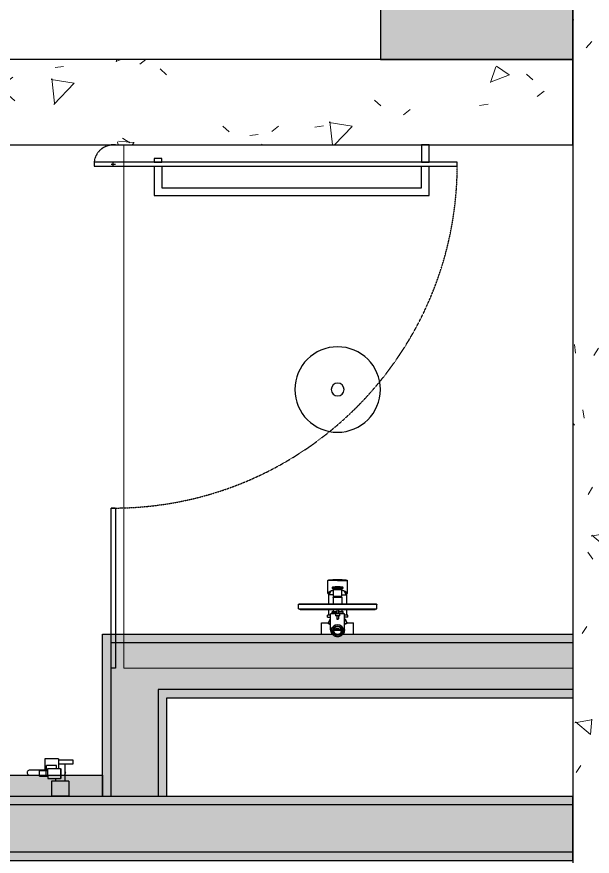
# Model space of a CAD drawing. Header units: millimetres. Extents: x 138979 to 257434, y 2210 to 57479.
# Drawn here: x 254428 to 255775, y 23177 to 25142 of the extents above; entities that cross this region are included whole.
import ezdxf

# ---------------------------------------------------------------- set-up
doc = ezdxf.new("R2010")
doc.units = ezdxf.units.MM
doc.linetypes.add('TYPE E1$0$TYPE D_662SQFT$0$DASHED2', pattern=[9.524999999999999, 6.35, -3.175])
for name, color, linetype, lineweight in [('FLOOR', 6, 'Continuous', 9), ('WALL-FILL-4', 254, 'Continuous', 9), ('WALL-RETCUT-1', 1, 'Continuous', 25)]:
    doc.layers.add(name, color=color, linetype=linetype, lineweight=lineweight)
for name, color, linetype in [('GAR-FFE', 1, 'Continuous'), ('GAR-Sanitary Ware', 8, 'Continuous'), ('TYPE E1$0$TYPE D_662SQFT$0$A-_DOOR----_E-', 32, 'Continuous')]:
    doc.layers.add(name, color=color, linetype=linetype)

# ---------------------------------------------------------------- blocks, each defined once
blk = doc.blocks.new('*U184')
at = {"layer": 'TYPE E1$0$TYPE D_662SQFT$0$A-_DOOR----_E-', "color": 9}
for p, q in [((0, 0), (0, -9.99999999872216)), ((850, 1.754384160603233e-09), (850, -9.999999998245613))]:
    blk.add_line(p, q, dxfattribs=at)
at = {"layer": 'TYPE E1$0$TYPE D_662SQFT$0$A-_DOOR----_E-', "color": 8}
for p, q in [((50, -5.000000000001818), (40, -5.000000000001818)), ((45, -10.00000000000182), (45, -1.819e-12))]:
    blk.add_line(p, q, dxfattribs=at)
at = {"layer": 'TYPE E1$0$TYPE D_662SQFT$0$A-_DOOR----_E-', "color": 4}
blk.add_lwpolyline([(50, -50.00000000000182), (50.00000000046621, 799.9999999999982), (40.00000000046621, 799.9999999999982), (40, -50.00000000000182), (50, -50.00000000000182)], dxfattribs=at)
at = {"layer": 'TYPE E1$0$TYPE D_662SQFT$0$A-_DOOR----_E-', "color": 8}
for points in [[(40.00000000034979, 734.0000000015202), (3.497926863056009e-10, 734.0000000015202), (3.497926863056009e-10, 716.0000000015202), (40.00000000034979, 716.0000000015202), (40.00000000034979, 734.0000000015202)], [(50.00000000023283, 91.00000000153533), (118.0000000002328, 91.00000000153533), (118.000000000466, 734.0000000015202), (50.00000000046621, 734.0000000015202)], [(50.00000000023283, 109.0000000015353), (100.0000000002328, 109.0000000015353), (100.000000000466, 716.0000000015202), (50.00000000046621, 716.0000000015202)], [(40.00000000023283, 109.0000000015353), (32.00000000023283, 109.0000000015353), (32.00000000023283, 91.00000000153533), (40.00000000023283, 91.00000000153533), (40.00000000023283, 109.0000000015353)]]:
    blk.add_lwpolyline(points, dxfattribs=at)
at = {"layer": 'TYPE E1$0$TYPE D_662SQFT$0$A-_DOOR----_E-', "color": 8, "linetype": 'TYPE E1$0$TYPE D_662SQFT$0$DASHED2', "ltscale": 0.1}
blk.add_arc((45, -4.999999998131218), 805.0000000000001, 2.033619006330542e-11, 90, dxfattribs=at)
at = {"layer": 'TYPE E1$0$TYPE D_662SQFT$0$A-_DOOR----_E-', "color": 8, "linetype": 'TYPE E1$0$TYPE D_662SQFT$0$DASHED2', "ltscale": 0.05}
blk.add_arc((45, -5.000000000001818), 45, 180, 270, dxfattribs=at)
blk = doc.blocks.new('Rain Shower')
at = {"layer": 'GAR-Sanitary Ware'}
for radius in [100, 15]:
    blk.add_circle((224140.0893743928, 22015.82533242495), radius, dxfattribs=at)
blk = doc.blocks.new('Hand Spray Bidet')
at = {"layer": 'GAR-Sanitary Ware'}
for p, q in [((223938.9818877899, 21045.18091597411), (223939.1863328321, 21046.71992375818)), ((223938.9818877899, 21045.099799975), (223938.9818877899, 21045.18091597411)), ((223939.1863328321, 21046.71992375818), (223939.7857353671, 21048.1540507051)), ((223939.7857353671, 21048.1540507051), (223940.7392471027, 21049.38556343343)), ((223940.7392471027, 21049.38556343343), (223941.9818877899, 21050.33053638593)), ((223941.9818877899, 21050.33053638593), (223943.4289735192, 21050.9245712175)), ((223943.4289735192, 21050.9245712175), (223944.9818877899, 21051.12718543609)), ((223944.9818877899, 21051.12718543609), (223946.5348020605, 21050.92457121751)), ((223946.5348020605, 21050.92457121751), (223947.9818877898, 21050.33053638593)), ((223947.9818877898, 21050.33053638593), (223949.2245284769, 21049.38556343343)), ((223949.2245284769, 21049.38556343343), (223950.1780402125, 21048.1540507051)), ((223950.1780402125, 21048.1540507051), (223950.7774427476, 21046.71992375818)), ((223950.7774427476, 21046.71992375818), (223950.9818877899, 21045.18091597411)), ((223950.9818877899, 21045.099799975), (223950.9818877899, 21045.18091597411)), ((223938.9926677886, 21044.9375350183), (223938.9818877899, 21045.099799975)), ((223938.9926677886, 21044.9375350183), (223938.9818877899, 21044.85651786783)), ((223938.9818877899, 21009.94603285677), (223938.9818877899, 21044.85651786783)), ((223950.971107791, 21044.9375350183), (223950.9818877899, 21045.099799975)), ((223950.971107791, 21044.9375350183), (223950.9818877899, 21044.85651786783)), ((223950.9818877899, 21044.85651786783), (223950.9818877899, 21022.00508689412)), ((223912.9818877899, 21009.94603285677), (223938.9818877899, 21009.94603285677)), ((223912.9818877899, 20977.94603285677), (223912.9818877899, 21009.94603285677)), ((223938.9818877899, 21009.94603285677), (223940.9818877898, 21009.94603285677)), ((223950.9818877899, 21022.00508689412), (223940.9818877898, 21022.00508689413)), ((223940.9818877898, 21009.94603285677), (223940.9818877898, 21022.00508689413)), ((223940.9818877898, 21006.94603285676), (223940.9818877898, 21009.94603285677)), ((223952.9818877898, 21006.94603285676), (223940.9818877898, 21006.94603285676)), ((223940.9818877898, 21005.6416270476), (223940.9818877898, 21006.94603285676)), ((223952.9818877898, 21022.00508689412), (223950.9818877899, 21022.00508689412)), ((223952.9818877898, 21022.00508689412), (223952.9818877898, 21006.94603285676)), ((223952.9818877898, 21006.94603285676), (223952.9818877898, 21002.94603285676)), ((223940.9818877898, 21005.6416270476), (223927.9818877899, 21005.6416270476)), ((223927.9818877899, 20982.25043866594), (223927.9818877899, 21005.6416270476)), ((223934.9818877898, 21002.94603285676), (223934.9818877898, 20982.25043866594)), ((223940.9818877898, 21002.94603285676), (223934.9818877898, 21002.94603285676)), ((223940.9818877898, 21002.94603285676), (223940.9818877898, 21005.6416270476)), ((223952.9818877898, 21002.94603285676), (223940.9818877898, 21002.94603285676)), ((223952.9818877898, 21002.94603285676), (223958.9818877898, 21002.94603285676)), ((223958.9818877898, 21002.94603285676), (223958.9818877898, 20984.93952300746)), ((223964.9885878079, 20994.01718365268), (223999.9885878079, 20994.01718365268)), ((223964.9885878079, 20984.93952300746), (223964.9885878079, 20994.01718365268)), ((223999.9885878079, 20953.86186236224), (223999.9885878079, 20994.01718365268)), ((223912.9818877899, 20977.94603285677), (223914.9885878079, 20977.94603285677)), ((223914.9885878079, 20977.94603285677), (223924.9885878079, 20977.94603285677)), ((223914.9885878079, 20977.94603285677), (223914.9885878079, 20944.12237393678)), ((223924.9885878079, 20977.94603285677), (223934.9818877898, 20977.94603285677)), ((223924.9885878079, 20962.93952300746), (223924.9885878079, 20977.94603285677)), ((223934.9818877898, 20982.25043866594), (223927.9818877899, 20982.25043866594)), ((223934.9818877898, 20982.25043866594), (223934.9818877898, 20977.94603285677)), ((223934.9818877898, 20977.94603285677), (223934.9818877898, 20972.94603285676)), ((223934.9818877898, 20972.94603285676), (223936.3924550966, 20972.94603285676)), ((223936.3924550966, 20972.94603285676), (223936.3924550966, 20971.94603285676)), ((223936.3924550966, 20972.94603285676), (223957.571320483, 20972.94603285676)), ((223957.571320483, 20971.94603285676), (223936.3924550966, 20971.94603285676)), ((223957.571320483, 20972.94603285676), (223957.571320483, 20971.94603285676)), ((223958.9818877898, 20972.94603285676), (223957.571320483, 20972.94603285676)), ((223958.9818877898, 20984.93952300746), (223964.9885878079, 20984.93952300746)), ((223958.9818877898, 20984.93952300746), (223958.9818877898, 20972.94603285676)), ((223964.9885878079, 20962.93952300746), (223964.9885878079, 20984.93952300746)), ((223924.9885878079, 20962.93952300746), (223940.3886267281, 20962.93952300746)), ((223924.9885878079, 20944.12237393678), (223924.9885878079, 20962.93952300746)), ((223941.8760592486, 20962.32340828436), (223940.3886267281, 20962.93952300746)), ((223940.3886267281, 20962.93952300746), (223949.5885488876, 20962.93952300746)), ((223943.0231856192, 20962.17238623262), (223941.8760592486, 20962.32340828436)), ((223943.0231856192, 20962.17238623262), (223943.4289735192, 20962.00579141326)), ((223944.9885878079, 20961.91363612572), (223943.0231856192, 20962.17238623262)), ((223943.4289735192, 20962.00579141326), (223944.9818877898, 20961.80315631662)), ((223944.9818877898, 20961.80315631662), (223946.5348020605, 20962.00579141326)), ((223946.9342644464, 20962.16978931468), (223944.9885878079, 20961.91363612572)), ((223946.5348020605, 20962.00579141326), (223946.9342644464, 20962.16978931468)), ((223948.1011163671, 20962.32340828436), (223946.9342644464, 20962.16978931468)), ((223949.5885488876, 20962.93952300746), (223948.1011163671, 20962.32340828436)), ((223949.5885488876, 20962.93952300746), (223964.9885878079, 20962.93952300746)), ((223964.9885878079, 20953.86186236224), (223964.9885878079, 20962.93952300746)), ((223964.9885878079, 20953.86186236224), (223999.9885878079, 20953.86186236224)), ((223914.9885878079, 20944.12237393678), (223924.9885878079, 20944.12237393678))]:
    blk.add_line(p, q, dxfattribs=at)
blk = doc.blocks.new('Shower Mixer')
at = {"layer": 'GAR-Sanitary Ware', "linetype": 'Continuous'}
for p, q in [((224511.2412669577, 21347.3627885183), (224511.2412669577, 21321.3627885183)), ((224511.2412669577, 21347.3627885183), (224536.0273147562, 21347.3627885183)), ((224534.1364492323, 21341.7584719716), (224534.9477648356, 21341.7584719716)), ((224534.285326426, 21342.5354503888), (224535.1054972084, 21342.5354503888)), ((224534.5522780422, 21343.5714217354), (224535.388836226, 21343.5714217354)), ((224534.6316844009, 21343.8304142941), (224535.4732482689, 21343.8304142941)), ((224534.673343678, 21343.959910944), (224535.5175584989, 21343.959910944)), ((224534.7163221943, 21344.0894072234), (224535.563290041, 21344.0894072234)), ((224534.8532983866, 21344.477896432), (224535.7091653992, 21344.477896432)), ((224535.0552062123, 21344.99588192), (224535.9245490187, 21344.99588192)), ((224535.3399845231, 21345.6433640579), (224536.2290980453, 21345.6433640579)), ((224535.6629635745, 21346.2908460105), (224536.5756589012, 21346.2908460105)), ((224535.9507845126, 21346.8088316838), (224536.8856167782, 21346.8088316838)), ((224536.2667230329, 21347.3268172644), (224537.2271779303, 21347.3268172644)), ((224536.6129763867, 21347.8448028914), (224537.603249532, 21347.8448028914)), ((224536.7045779657, 21347.9742993097), (224537.7030659317, 21347.9742993097)), ((224536.9922244435, 21348.3627885183), (224538.017461663, 21348.3627885183)), ((224546.2412669577, 21353.9501117821), (224546.2412669577, 21353.1377658323)), ((224548.7412669577, 21354.1627885183), (224548.7412669577, 21353.3627885183)), ((224551.2412669577, 21353.9501117821), (224551.2412669577, 21353.1377658323)), ((224561.4552191592, 21347.3627885183), (224586.2412669577, 21347.3627885183)), ((224586.2412669577, 21347.3627885183), (224586.2412669577, 21321.3627885183)), ((224511.2412669577, 21321.3627885183), (224525.9132037783, 21321.3627885183)), ((224527.2029707585, 21320.6129424455), (224532.2412669577, 21311.8876533259)), ((224532.2412669577, 21336.8627885183), (224532.2412669577, 21299.8627885183)), ((224532.2412669577, 21336.8627885183), (224534.9662896438, 21336.8627885183)), ((224533.992485028, 21338.132572444), (224534.7954228309, 21338.132572444)), ((224534.0780077609, 21337.3555940267), (224534.8859008394, 21337.3555940267)), ((224534.2575124743, 21336.3196230507), (224535.0760137974, 21336.3196230507)), ((224535.2800550712, 21333.2117093816), (224536.1649310265, 21333.2117093816)), ((224535.5951816256, 21332.5642268733), (224536.502820996, 21332.5642268733)), ((224535.8762701264, 21332.0462417558), (224536.8052649692, 21332.0462417558)), ((224536.105111661, 21331.6577525471), (224537.0522798039, 21331.6577525471)), ((224536.1849892362, 21331.5282566382), (224537.1386762893, 21331.5282566382)), ((224536.266723368, 21331.3987592474), (224537.2271782933, 21331.3987592474)), ((224540.0423599686, 21338.1742821064), (224545.5095959336, 21338.0311174942)), ((224548.7412669577, 21336.8627885183), (224541.0033166537, 21337.0654138781)), ((224544.4535449109, 21336.9750664716), (224545.7412669577, 21338.2627885183)), ((224548.7412669577, 21335.3633025309), (224545.0521234953, 21335.4599061522)), ((224545.7412669577, 21338.2627885183), (224551.7412669577, 21338.2627885183)), ((224556.4791970074, 21337.0654133477), (224548.7412669577, 21336.8627885183)), ((224548.7412669577, 21335.3633025309), (224548.7412669577, 21336.8627885183)), ((224552.4304104202, 21335.4599061522), (224548.7412669577, 21335.3633025309)), ((224548.7412669577, 21335.3633025309), (224548.7412669577, 21333.9922885183)), ((224553.0289890045, 21336.9750664716), (224551.7412669577, 21338.2627885183)), ((224551.9729379819, 21338.0311174942), (224557.4401646843, 21338.1742818638)), ((224565.2412669577, 21336.8627885183), (224562.5162442717, 21336.8627885183)), ((224565.2412669577, 21336.8627885183), (224565.2412669577, 21299.8627885183)), ((224568.3293522119, 21317.2377885183), (224570.2779104226, 21320.6127903408)), ((224571.5765220078, 21321.3627885183), (224586.2412669577, 21321.3627885183)), ((224524.7412669577, 21307.4535159601), (224524.7412669577, 21303.3627885183)), ((224532.2412669577, 21303.3627885183), (224524.741300792, 21303.3627885183)), ((224524.748242539, 21307.4526381148), (224532.2412669577, 21307.5807045528)), ((224525.2327327537, 21307.9524455274), (224532.2412669577, 21308.074779947)), ((224527.7412669577, 21290.3627885183), (224527.7412669577, 21302.8627885183)), ((224532.2412669577, 21302.8627885183), (224527.7412669577, 21302.8627885183)), ((224543.7412669577, 21299.8627885183), (224543.7412669577, 21304.8627885183)), ((224553.7412669577, 21304.8627885183), (224543.7412669577, 21304.8627885183)), ((224546.7412669577, 21311.8627885183), (224547.2412669577, 21312.3627885183)), ((224546.7412669577, 21304.8627885183), (224546.7412669577, 21311.8627885183)), ((224546.7412669577, 21311.8627885183), (224550.7412669577, 21311.8627885183)), ((224547.2413862782, 21312.3627885183), (224550.2411476373, 21312.3627885183)), ((224550.7412669577, 21311.8627885183), (224550.2412669577, 21312.3627885183)), ((224550.7412669577, 21304.8627885183), (224550.7412669577, 21311.8627885183)), ((224553.7412669577, 21304.8627885183), (224553.7412669577, 21299.8627885183)), ((224565.2412669577, 21311.88906796), (224565.5147696496, 21312.3627885183)), ((224572.2495333546, 21307.952450202), (224565.2412669577, 21308.074779947)), ((224572.6622276025, 21307.4538698746), (224565.2412669576, 21307.5807045915)), ((224572.7412331262, 21303.3627885183), (224565.2412669577, 21303.3627885183)), ((224569.7412669577, 21302.8627885183), (224565.2412669577, 21302.8627885183)), ((224566.3618127055, 21312.4877885221), (224565.4261729886, 21312.4877885221)), ((224566.3946335742, 21312.7377885183), (224565.4489926513, 21312.7377885183)), ((224566.4384850555, 21312.3627885183), (224565.4572689935, 21312.3627885183)), ((224566.5392672995, 21313.2377884885), (224565.5797923464, 21313.2377884885)), ((224566.7432145929, 21313.7377885481), (224565.7751958067, 21313.7377885481)), ((224566.7351876591, 21315.4877883991), (224566.0856687095, 21314.3627885779)), ((224567.0584045558, 21314.3627885779), (224566.0856687095, 21314.3627885779)), ((224566.4385300803, 21312.3627885183), (224566.8715427822, 21313.1127885183)), ((224567.7079235054, 21315.4877883991), (224566.7351876591, 21315.4877883991)), ((224566.8180285704, 21313.1127885183), (224566.8714976428, 21313.1127885183)), ((224567.0584045558, 21314.3627885779), (224567.7079235054, 21315.4877883991)), ((224568.114421465, 21316.1127885183), (224567.1464026788, 21316.1127885183)), ((224567.949442135, 21315.4877883991), (224567.2999231854, 21314.3627885779)), ((224568.4878244064, 21316.6127883991), (224567.5283494533, 21316.6127883991)), ((224568.9205410708, 21317.1127886375), (224567.9749001476, 21317.1127886375)), ((224569.1271699554, 21317.2377885183), (224568.1934940363, 21317.2377885183)), ((224569.1271699554, 21317.2377885183), (224568.6941572535, 21316.4877885183)), ((224569.7412669577, 21290.3627885183), (224569.7412669577, 21302.8627885183)), ((224572.7412669577, 21307.4538293974), (224572.7412669577, 21303.3627885183)), ((224456.9412669577, 21288.3627885183), (224456.9412669577, 21278.3627885183)), ((224456.9412669577, 21288.3627885183), (224640.5412669577, 21288.3627885183)), ((224461.2412669577, 21290.3627885183), (224461.2412669577, 21288.3627885183)), ((224636.2409833853, 21290.3627885183), (224461.2415484518, 21290.3627885183)), ((224565.2411875978, 21299.8627885183), (224532.2413463177, 21299.8627885183)), ((224534.4912669577, 21299.8627885183), (224534.4912669577, 21298.8627885183)), ((224546.7412669577, 21298.8627885183), (224534.4919072422, 21298.8627885183)), ((224535.7412669577, 21298.8627885183), (224535.7412669577, 21295.3627885385)), ((224535.7412669577, 21295.3627885385), (224546.7412669577, 21295.3628996127)), ((224536.7413591678, 21294.3628807086), (224535.741366832, 21295.3628884112)), ((224536.7412669762, 21294.3627885183), (224546.7412669577, 21294.3627885183)), ((224538.4912669577, 21290.3627885183), (224538.4912669577, 21294.3627885183)), ((224546.7412669577, 21290.3627885183), (224546.7412669577, 21299.8627885183)), ((224550.7412669577, 21290.3627885183), (224550.7412669577, 21299.8627885183)), ((224550.7412669577, 21298.8627885183), (224562.9906266732, 21298.8627885183)), ((224550.7412669577, 21295.3628903815), (224561.7412669577, 21295.3627885385)), ((224550.7412669577, 21294.3627885183), (224560.7412669392, 21294.3627885183)), ((224558.9912669577, 21290.3627885183), (224558.9912669577, 21294.3627885183)), ((224560.7411747476, 21294.3628807086), (224561.7411670835, 21295.3628884112)), ((224561.7412669577, 21298.8627885183), (224561.7412669577, 21295.3627885385)), ((224562.9912669577, 21299.8627885183), (224562.9912669577, 21298.8627885183)), ((224636.2412669577, 21290.3627885183), (224636.2412669577, 21288.3627885183)), ((224640.5412669577, 21288.3627885183), (224640.5412669577, 21278.3627885183)), ((224640.5412669577, 21278.3627885183), (224456.9412669577, 21278.3627885183)), ((224639.5412669577, 21277.3627885183), (224457.9412669577, 21277.3627885183)), ((224527.7412669577, 21255.1627885183), (224527.7412669577, 21277.3627885183)), ((224538.4912669577, 21261.5710011666), (224538.4912669577, 21277.3627885183)), ((224558.9912669577, 21261.5710011666), (224538.4912669577, 21261.5710011666)), ((224558.9912669577, 21261.5710011666), (224558.9912669577, 21277.3627885183)), ((224569.7412669577, 21255.1627885183), (224569.7412669577, 21277.3627885183)), ((224526.2412669577, 21252.5220809983), (224526.2412669577, 21222.258945221)), ((224526.9540235321, 21250.7779341238), (224527.9883400384, 21250.7779341238)), ((224527.0849411873, 21253.1627885203), (224529.6217017386, 21253.1627885214)), ((224538.7412669577, 21255.1627885183), (224527.7414380158, 21255.1627885183)), ((224528.4842869487, 21250.1388865475), (224528.1258250205, 21253.1627885203)), ((224533.1671084673, 21246.8901458476), (224528.4912669577, 21255.1627885183)), ((224528.9561530928, 21249.6175458862), (224528.5455393855, 21253.1627885207)), ((224532.4467124428, 21248.1646926601), (224530.7586139812, 21248.1662180576)), ((224558.7689126377, 21261.2812234102), (224538.7136212777, 21261.2812234102)), ((224538.7136212777, 21261.2812234102), (224542.1412669577, 21260.3627885183)), ((224538.7412669577, 21259.3627885183), (224558.7412669577, 21259.3627885183)), ((224538.7412669577, 21259.3627885183), (224538.7412669577, 21243.567526028)), ((224558.7412669577, 21243.567526028), (224538.7412669577, 21243.567526028)), ((224558.4412669577, 21259.6627885183), (224539.0412669577, 21259.6627885183)), ((224555.3412669577, 21260.3627885183), (224542.1412669577, 21260.3627885183)), ((224543.2412669577, 21259.6627885183), (224543.2412669577, 21260.3627885183)), ((224554.2412669577, 21259.6627885183), (224554.2412669577, 21260.3627885183)), ((224558.7689126377, 21261.2812234102), (224555.3412669577, 21260.3627885183)), ((224558.7412669577, 21259.3627885183), (224558.7412669577, 21243.567526028)), ((224558.7412669577, 21255.1627885183), (224569.7410958997, 21255.1627885183)), ((224564.3123799905, 21246.8847577301), (224568.9912669577, 21255.1627885183)), ((224567.8608321769, 21253.1627885214), (224570.3975927281, 21253.1627885203)), ((224568.526614542, 21249.6120416326), (224568.9400003122, 21253.1627885207)), ((224568.9989574168, 21250.1517789317), (224569.3567088949, 21253.1627885203)), ((224569.494193877, 21250.7779341238), (224570.5285103834, 21250.7779341238)), ((224571.2412669577, 21222.258945221), (224571.2412669577, 21252.5206714471)), ((224536.4912669578, 21239.9706523868), (224560.9912669576, 21239.9706524073)), ((224536.4912669577, 21239.9706523869), (224536.4912669577, 21237.9679197601)), ((224536.491266958, 21237.9679197601), (224560.9912669575, 21237.9679197601)), ((224537.0537669694, 21240.8698708018), (224560.428766946, 21240.8698708222)), ((224537.3488619231, 21236.9781112915), (224560.1336719923, 21236.9781112915)), ((224548.7412669577, 21219.6628171953), (224548.7412669577, 21222.2435455935)), ((224560.9912669577, 21239.9706524074), (224560.9912669577, 21237.9679197601))]:
    blk.add_line(p, q, dxfattribs=at)
for points in [[(224525.904006909, 21321.3628775691), (224526.0335964856, 21321.3572693), (224526.4497607778, 21321.2600729342), (224526.8216246035, 21321.0494623574), (224527.119002739, 21320.7425333713), (224527.2030013487, 21320.6129600305)], [(224570.2779096516, 21320.6127907608), (224570.3619033107, 21320.7423741827), (224570.6592757363, 21321.0493311415), (224571.0311438548, 21321.2599658169), (224571.4473197184, 21321.3571791542), (224571.5769478241, 21321.3627908035)], [(224526.241282991, 21222.2590103723), (224526.2432903843, 21222.1887136765), (224526.2597435729, 21222.0453764321), (224526.2915908975, 21221.9079277377), (224526.3377432344, 21221.7777053355), (224526.3968048247, 21221.6556785524), (224526.4670561345, 21221.5427278799), (224526.5471706697, 21221.43977227), (224526.6353335523, 21221.3482268915), (224526.7295017927, 21221.2682674123), (224526.8277641867, 21221.1998262725), (224526.9283928842, 21221.1429105417), (224527.0296858989, 21221.0973773481), (224527.1295057174, 21221.0625798501), (224527.2255534006, 21221.0376318376), (224527.3143734872, 21221.0215916294), (224527.3312925523, 21221.0192877254)], [(224570.1512413793, 21221.0192877274), (224570.161517056, 21221.0206583709), (224570.2339355349, 21221.0328306945), (224570.3094835773, 21221.0502693089), (224570.3873709466, 21221.0734943308), (224570.4663219465, 21221.1028125877), (224570.5449644377, 21221.1383243065), (224570.6221049987, 21221.1799805698), (224570.6975486077, 21221.2279402088), (224570.7708135781, 21221.2821889804), (224570.8412793984, 21221.342715052), (224570.9082555122, 21221.4095584693), (224570.9709764304, 21221.4827914192), (224571.0286918988, 21221.5620605459), (224571.080789047, 21221.6468089509), (224571.126781711, 21221.736805191), (224571.1659845813, 21221.8318093202), (224571.1975904346, 21221.9315452603), (224571.2210812407, 21222.0357309199), (224571.2358860933, 21222.1439230281), (224571.2412509245, 21222.2590103704)], [(224527.3305209539, 21221.0193831228), (224527.7442112441, 21220.9666637338), (224528.2695548117, 21220.9014613547), (224528.8109363725, 21220.83630855), (224529.3434375311, 21220.7741851253), (224529.8816635218, 21220.7132873307), (224530.4580171563, 21220.6501098467), (224531.0581471105, 21220.5864968201), (224531.6805610362, 21220.522808176), (224532.3310984185, 21220.4586924908), (224533.0126473729, 21220.394191732), (224533.7229875202, 21220.3298662153), (224534.4605121206, 21220.2662039342), (224535.2245187524, 21220.2036075466), (224536.015500353, 21220.1423908077), (224536.8344243901, 21220.0828581221), (224537.6824900092, 21220.0253335295), (224538.5608778864, 21219.9701840913), (224539.4696570167, 21219.9178818711), (224540.4084253813, 21219.8689425444), (224541.3768457267, 21219.8238881451), (224542.3746457642, 21219.7832480857), (224543.4013189176, 21219.747570223), (224544.4559536688, 21219.7174162734), (224545.5376043724, 21219.6933401231), (224546.6453103069, 21219.6758843082), (224547.7780813221, 21219.665577036), (224548.7412669587, 21219.6628171953)], [(224548.7412669577, 21219.6628171953), (224549.7044525934, 21219.665577036), (224550.8372236085, 21219.6758843082), (224551.944929543, 21219.6933401231), (224553.0265802466, 21219.7174162734), (224554.0812149979, 21219.747570223), (224555.1078881512, 21219.7832480857), (224556.1056881888, 21219.8238881451), (224557.0741085341, 21219.8689425444), (224558.0128768987, 21219.9178818711), (224558.9216560291, 21219.9701840913), (224559.8000439062, 21220.0253335295), (224560.6481095253, 21220.0828581221), (224561.4670335624, 21220.1423908077), (224562.258015163, 21220.2036075466), (224563.0220217948, 21220.2662039342), (224563.7595463953, 21220.3298662153), (224564.4698865425, 21220.394191732), (224565.1514354969, 21220.4586924908), (224565.8019728792, 21220.522808176), (224566.424386805, 21220.5864968201), (224567.0245167592, 21220.6501098467), (224567.6008703936, 21220.7132873307), (224568.1390963843, 21220.7741851253), (224568.6715975429, 21220.83630855), (224569.2129791038, 21220.9014613547), (224569.7383226713, 21220.9666637338), (224570.1520129615, 21221.0193831228)]]:
    blk.add_lwpolyline(points, dxfattribs=at)
for radius in [14, 10.2998958462, 9.3]:
    blk.add_circle((224548.7412669577, 21339.3627885183), radius, dxfattribs=at)
for centre, radius, start, end in [((224548.7412669577, 21336.8627885183), 16.5, 98.72731922583996, 180), ((224548.7412669577, 21339.3627885183), 14.8, 167.6214867775615, 187.7945452571472), ((224548.7412669577, 21339.3627885183), 14.8, 142.5471677797507, 163.4789786138272), ((224548.7412669577, 21339.3627885183), 10.5, 255.0000000005826, 195.0000000000754), ((224548.7412669577, 21339.3627885183), 14.8, 80.27503132575416, 99.72496867424586), ((224548.7412669577, 21336.8627885183), 16.5, 0, 81.27268077416005), ((224548.7412669577, 21339.3627885183), 14.8, 191.8657539948415, 212.5550766458941), ((224548.7412669577, 21339.3627885183), 5.3705, 218.2392697145094, 321.7607302854906), ((224525.2412680026, 21307.4525183467), 0.5, 90.99999999987288, 179.9999999109958), ((224528.2412669577, 21302.8627885183), 0.5, 89.99999923960785, 180), ((224563.6603203296, 21312.7750146445), 1.7890596577, 350.7614186659911, 358.8077234602906), ((224558.3732506913, 21314.8559069592), 7.385969808500001, 343.3349656082269, 347.3449956444685), ((224536.3727012395, 21324.9403029996), 31.4643133852, 338.1653201256256, 339.1428802935447), ((224373.5066697607, 21409.6380665972), 214.8582077505, 333.4907577555877, 333.6768565611586), ((224564.384426747, 21312.8745410429), 2.0148530321, 348.9333511901644, 356.1082170085797), ((224558.3259854925, 21315.342704818), 8.4787187001, 342.107626702209, 345.6255005671762), ((224533.0407531303, 21327.1932439792), 36.2891883279, 337.3834269834767, 338.2360147404512), ((224345.7910530035, 21461.3044136246), 264.7240050143, 326.5763636322966, 326.738289415765), ((224346.6026967896, 21425.1474896693), 246.7265066477, 333.156735766707, 333.3192874990357), ((224563.0473837727, 21314.4224174448), 3.9521069674, 342.5576414059495, 346.3206029115079), ((224566.31234675, 21313.1742381323), 0.5094017654, 353.0714826733556, 7.166600648706308), ((224546.4106112937, 21322.2682478168), 22.2799186258, 336.7903032778923, 337.835555342069), ((224412.648705599, 21393.1578170725), 173.5674382377, 332.8156939562633, 333.0010890537553), ((224527.0797980838, 21347.1152999091), 50.6605222664, 322.2682145421035, 322.9798200606686), ((224555.7330003704, 21327.5966335694), 16.1175405913, 317.040287028523, 319.4235691450511), ((224317.9851230077, 21478.3513441114), 298.137577081, 326.8885196467587, 327.0318014312523), ((224394.9728026703, 21427.0927639889), 205.8557465238, 327.1697874483318, 327.3352507085545), ((224523.4262784262, 21349.8755943152), 56.0085456296, 322.9282072617615, 323.5665958036528), ((224541.4160395351, 21336.0599379567), 33.5273211343, 323.2245549085147, 324.0205200743393), ((224555.2789802237, 21328.4874913562), 17.7618167697, 318.0445734346496, 318.1824830325195), ((224555.5753490074, 21328.2251317566), 17.3660105034, 318.1756282554993, 320.2163538489983), ((224566.4688503275, 21318.9557495026), 3.3231411458, 308.7143242079875, 310.7875295100295), ((224566.6396098673, 21318.7578927885), 3.061786792, 310.7868304267314, 312.1465246142272), ((224569.2412669577, 21302.8627885183), 0.5, 0, 90.00000076039215), ((224572.2412499342, 21307.4525186257), 0.5, 1.451790392124597e-06, 89.00000000012713), ((224457.9412669577, 21278.3627885183), 1, 180, 270), ((224538.7912669577, 21261.5710011671), 0.3, 180, 255.0000066315739), ((224558.6912669577, 21261.5710011671), 0.3, 284.999993368426, 0), ((224639.5412669577, 21278.3627885183), 1, 270, 0), ((224535.7412669577, 21243.567526028), 3, 295.9444800281807, 0), ((224539.0412669577, 21259.3627885183), 0.3, 90, 180), ((224558.4412669577, 21259.3627885183), 0.3, 0, 90), ((224561.7412669577, 21243.5675260485), 3, 180, 244.0555199718193), ((224537.4912669577, 21239.9706523855), 1, 115.944479004773, 180), ((224537.4912669577, 21237.9679197609), 1, 180, 261.8129609094597), ((224548.7412669577, 21316.1627885183), 80, 261.8129591337935, 278.1870408662066), ((224559.9912669577, 21237.9679197609), 1, 278.1870390905403, 0), ((224559.9912669577, 21239.970652406), 1, 0, 64.05552099522698)]:
    blk.add_arc(centre, radius, start, end, dxfattribs=at)
for start_param, end_param in [(-2.889216952, -2.0324823026), (-1.109110351, -0.2523757016)]:
    blk.add_ellipse((224548.7412669577, 21253.1627885232), major_axis=(22.5, 0), ratio=0.4244748162, start_param=start_param, end_param=end_param, dxfattribs=at)
for points, start_tangent, end_tangent in [([(224548.7406817372, 21348.5866099675), (224547.3234148552, 21348.3870665979), (224545.9583020271, 21347.9855747342), (224544.6735063142, 21347.3892126084), (224543.5009044388, 21346.6136203527), (224542.4601745676, 21345.6728872782), (224541.5775680551, 21344.5916161497), (224540.8682430123, 21343.3887574875), (224540.3517975537, 21342.0982637951), (224540.0371750855, 21340.7451293701), (224539.9317307444, 21339.3619968355), (224540.0372745188, 21337.9800766151)], (-0.9976729762563161, -0.06818088036879602), (0.1516819860611935, -0.9884293475532442)), ([(224557.4452509068, 21337.9800468644), (224557.550071049, 21339.2523982439), (224557.4757808082, 21340.5294377337), (224557.2235315522, 21341.7832653349), (224556.7989473576, 21342.988935282), (224556.2104673762, 21344.1237087431), (224555.4692462367, 21345.1671236802), (224554.5878858939, 21346.1007011676), (224553.5844953348, 21346.9050298752), (224552.4786890757, 21347.5652390142), (224551.289834324, 21348.0703629204), (224550.0370611374, 21348.412550559), (224548.7406817372, 21348.5866099675)], (0.1517396564121378, 0.9884204958781088), (-0.9976822425213404, 0.06804515381413657)), ([(224525.9042904158, 21321.3630420319), (224526.0701825532, 21321.5126563551), (224526.5274503598, 21321.9053656072), (224527.2655527934, 21322.4777271744), (224528.2417772592, 21323.1177912792), (224529.390838846, 21323.7045769859), (224530.6658894097, 21324.1587078505), (224532.0916138354, 21324.4482570004), (224532.240115024, 21324.4665820885)], (0.6650155391169492, -0.7468295205286098), (0.9933043454139691, 0.1155269552170685)), ([(224532.241229974, 21323.4333166972), (224531.1988724283, 21323.2685994931), (224530.2349075697, 21322.9426858188), (224529.3303268275, 21322.4632672731), (224528.5263986449, 21321.8844413795), (224527.8862703451, 21321.3182846589), (224527.4496597886, 21320.8793057125), (224527.2302123382, 21320.6429097487)], (-0.9971915986552059, -0.07489269371223613), (-0.7263635023936069, 0.687310746599013)), ([(224540.0372745188, 21337.9800766151), (224540.1383260668, 21337.7075666076), (224540.3208835405, 21337.4764449917), (224540.553403729, 21337.2904812451), (224540.8200340072, 21337.1541359995)], (0.1516819862969907, -0.9884293475170594), (0.931562423962653, -0.3635814217762324)), ([(224541.0033166537, 21337.0654138781), (224540.9080274163, 21337.0886944261), (224540.8200340072, 21337.1541359995)], (-0.9996573249737193, 0.02617694837806475), (-0.665035356734732, 0.7468118734277781)), ([(224540.8200340072, 21337.1541359995), (224540.9688196662, 21336.9023004021), (224541.1478674092, 21336.6900546184), (224541.3419690441, 21336.5192353929), (224541.5459021768, 21336.385887585), (224541.7496696329, 21336.2940521131), (224541.9545931445, 21336.2492007462)], (0.4282712875030844, -0.9036502112545819), (0.9971941923437269, -0.0748581508984985)), ([(224541.9545123125, 21336.2492069005), (224541.7890130868, 21336.5297488433), (224541.6826900316, 21336.7547903525), (224541.6203846962, 21336.9185418746), (224541.5903090136, 21337.0176252143), (224541.5849693507, 21337.0501827581)], (-0.5488112141142789, 0.8359463208020065), (0.9996579309406348, -0.0261537971906371)), ([(224544.5230997815, 21336.0387343786), (224544.1678941669, 21336.0703922428), (224543.7862259653, 21336.1033383957), (224543.3762239561, 21336.1376294192), (224542.9358350573, 21336.1733280753), (224542.4627888396, 21336.2105047457), (224541.9545931445, 21336.2492007462)], (-0.9959220951366266, 0.09021740640626079), (-0.9971939539518215, 0.07486132647724345)), ([(224552.9594341339, 21336.0387343786), (224553.314657821, 21336.0703938281), (224553.6963466464, 21336.103341684), (224554.1063725258, 21336.1376345714), (224554.5467885237, 21336.1733352328), (224555.0198654924, 21336.210514066), (224555.5281701302, 21336.2492528202)], (0.9959220951391384, 0.09021740637853036), (0.9971942324501785, 0.07485761663384355)), ([(224555.5281701302, 21336.2492528202), (224555.7238150994, 21336.2909702594), (224555.92692183, 21336.3805410864), (224556.1295659905, 21336.5109710166), (224556.324088891, 21336.6794112396), (224556.5066207606, 21336.8924223418), (224556.6624630657, 21337.1541360719)], (0.997194236420713, 0.07485756374149004), (0.4281469633281408, 0.9037091223357722)), ([(224555.897567196, 21337.050182835), (224555.8921502369, 21337.0173457516), (224555.8621061702, 21336.9184250208), (224555.7999346469, 21336.7550384796), (224555.6938214145, 21336.5302734773), (224555.5281715079, 21336.2492529252)], (0.9996574022775906, 0.0261739960957355), (-0.5483486759324888, -0.8362498009584736)), ([(224556.6624630657, 21337.1541360719), (224556.6126771921, 21337.1104215457), (224556.5499724671, 21337.078759236), (224556.4791970074, 21337.0654133477)], (-0.665022768060816, -0.7468230834412726), (-0.9996573249700992, -0.02617694851631183)), ([(224556.6624630657, 21337.1541360719), (224556.9175260949, 21337.2830946177), (224557.1434662125, 21337.4587949245), (224557.3376209093, 21337.696572832), (224557.4452509068, 21337.9800468644)], (0.9315639805897741, 0.3635774333862526), (0.1517396566775972, 0.9884204958373561)), ([(224570.2779100097, 21320.6127912069), (224570.1510689051, 21320.7514108352), (224569.7706063021, 21321.1462250884), (224569.1457494749, 21321.7246157732), (224568.3150676976, 21322.3560753785), (224567.3540012272, 21322.8938805322), (224566.3292231189, 21323.2558616478), (224565.2415313867, 21323.4320479326)], (0.3654800807553221, 0.9308191610463781), (-0.9971856993263651, 0.07497120153090961)), ([(224571.5769473809, 21321.3627890699), (224571.4245895733, 21321.5002979934), (224570.9663024023, 21321.8945884056), (224570.2100429074, 21322.4811915089), (224569.2008005507, 21323.1397155125), (224568.0331864481, 21323.7286734107), (224566.7939438367, 21324.1640287315), (224565.440282099, 21324.4406749911), (224565.2426461509, 21324.4655097488)], (0.811305754953135, 0.5846220761995939), (-0.9933153370987898, 0.115432409159289)), ([(224565.4261729886, 21312.4877885221), (224565.448244387, 21312.4256776996), (224565.4572689935, 21312.3627885183)], (0.419477714110733, -0.9077656346020343), (0.03818270029263227, -0.9992707748144959)), ([(224566.3850158685, 21312.3627885183), (224566.3793978522, 21312.4255340568), (224566.3618127055, 21312.4877885221)], (0.006580917832533354, 0.9999783455257827), (-0.3547758548835995, 0.9349513852557316)), ([(224568.1934940363, 21317.2377885183), (224568.0907961646, 21317.1751291228), (224567.9749001476, 21317.1127886375)], (-0.8371667615797228, -0.546947724472933), (-0.8917901969502217, -0.4524491624740674)), ([(224568.9205410708, 21317.1127886375), (224569.0299329765, 21317.1752174179), (224569.1271699554, 21317.2377885183)], (0.8800057689464793, 0.474962995001627), (0.8243249042047209, 0.5661169952473408)), ([(224526.9540235321, 21250.7779341238), (224526.3999405813, 21251.8519804174), (224526.2368138763, 21252.5356456144)], (-0.5192093850510873, 0.8546470701259508), (0.07421991743801024, 0.9972418983654342)), ([(224526.2368138763, 21252.5356456144), (224526.2429787721, 21252.5916415712), (224526.4717382413, 21253.0231277873), (224527.0849411873, 21253.1627885203)], (0.0742199174248145, 0.9972418983664163), (1, 1.10853550012603e-09)), ([(224527.2505807235, 21252.4017576178), (224527.2416689597, 21252.5378064598), (224527.2525154456, 21252.6715416118), (224527.2850194963, 21252.788676448), (224527.3392569618, 21252.8894103319), (224527.4153122629, 21252.9739845656), (224527.5132698203, 21253.0426404513), (224527.6332140548, 21253.0956192911), (224527.7752293871, 21253.1331623873), (224528.1258250215, 21253.1629065573)], (-0.1233751868956407, 0.9923600975746988), (0.9999999999680486, -7.993931778118214e-06)), ([(224527.7692038729, 21251.1364417075), (224527.5110165639, 21251.6198584335), (224527.3386935015, 21252.0368507771), (224527.2524384714, 21252.3874393833), (224527.2505807235, 21252.4017576178)], (-0.5034837242135359, 0.8640047103182182), (-0.1233751869180828, 0.9923600975719087)), ([(224527.9883395642, 21250.7779338214), (224527.9300358283, 21250.8702736559), (224527.7691606103, 21251.136416497)], (-0.5377319374425638, 0.8431158659723269), (-0.503472252800477, 0.8640113949827355)), ([(224538.7382043393, 21245.0848187246), (224538.625416019, 21245.1101626351), (224535.6753591371, 21245.9151740524), (224533.0737208905, 21246.9134926486), (224531.9248600208, 21247.4766885482), (224530.8880436528, 21248.0777216569), (224529.9707952836, 21248.7128033906), (224529.1785154012, 21249.3775524036), (224527.9883400384, 21250.7779341238)], (-0.9760017214898691, 0.2177628059352931), (-0.5377320151686394, 0.8431158163993094)), ([(224569.494193877, 21250.7779341238), (224568.3041218056, 21249.3776470766), (224567.5119243815, 21248.7129438527), (224566.5947757111, 21248.077902234), (224565.5580727091, 21247.4769004702), (224564.4093309115, 21246.9137255953), (224561.8079116947, 21245.9154134314), (224558.8579864958, 21245.1103585224), (224558.7419122296, 21245.0842787241)], (-0.5377320151690018, -0.8431158163990784), (-0.9760157112227562, -0.2177000951913841)), ([(224566.6933267293, 21248.1672918258), (224565.6431941687, 21248.1634216214), (224565.0355286061, 21248.1632878508)], (-0.9999963075118735, -0.002717528770504268), (-0.999999136428503, 0.001314207840625322)), ([(224569.3567088921, 21253.1629898653), (224569.7086200843, 21253.1318407065), (224569.8511527042, 21253.0928121814), (224569.9714827257, 21253.0380672658), (224570.0696637068, 21252.9675456399), (224570.1457492055, 21252.8811869836), (224570.1997927797, 21252.778930977), (224570.2318479874, 21252.6607173002), (224570.2419826366, 21252.5264822306), (224570.233044989, 21252.3965339644)], (0.9999999999000578, 1.413804970399421e-05), (-0.1247673974697316, -0.9921860191156848)), ([(224569.7104052596, 21251.1313412895), (224569.6598315783, 21251.0457484928), (224569.4941925842, 21250.7779349484)], (-0.504040944929699, -0.8636797588425796), (-0.5377322253497001, -0.8431156823476003)), ([(224570.233044989, 21252.3965339644), (224570.2303215353, 21252.3761484361), (224570.142168313, 21252.0268617329), (224569.9685007846, 21251.6122113125), (224569.7103333458, 21251.1313832601)], (-0.1247673974721427, -0.9921860191153817), (-0.504059098446172, -0.8636691642484594)), ([(224570.3975927281, 21253.1627885203), (224571.0096791708, 21253.0238753778), (224571.2391374295, 21252.5979613731), (224571.2461682988, 21252.5358395653)], (1, -1.108204953777297e-09), (0.07299656477448212, -0.9973321921662435)), ([(224571.2461682988, 21252.5358395653), (224571.0851047302, 21251.8584286098), (224570.5285103834, 21250.7779341238)], (0.07299656476641643, -0.9973321921668339), (-0.5192093850477641, -0.8546470701279696)), ([(224548.7412669577, 21222.2435454678), (224546.3971081822, 21222.2437486238), (224544.081592297, 21222.2441880181), (224542.9368012957, 21222.2446435952), (224541.8141626387, 21222.245151452), (224539.6403187221, 21222.2462503826), (224537.561082015, 21222.2479955495), (224536.5574238406, 21222.2488537274), (224535.5869901856, 21222.2496667674), (224533.7697520676, 21222.2514560303), (224532.1151485227, 21222.2533277748), (224531.3492487137, 21222.2542142761), (224530.6267633403, 21222.255056562), (224529.3413023192, 21222.2565791569), (224528.2685753777, 21222.2578169084), (224527.4094829767, 21222.2586262048), (224526.7814708827, 21222.2589253908), (224526.5573348568, 21222.2589293157), (224526.3929311967, 21222.2588936027), (224526.2412668237, 21222.2589281993)], (-0.9999999999999911, 1.335749638720255e-07), (0.9997617102385237, 0.02182940083791147)), ([(224548.7412669577, 21222.2435454678), (224551.0854257332, 21222.2437486238), (224553.4009416184, 21222.2441880181), (224554.5457326198, 21222.2446435952), (224555.6683712768, 21222.245151452), (224557.8422151933, 21222.2462503826), (224559.9214519005, 21222.2479955495), (224560.9251100748, 21222.2488537274), (224561.8955437298, 21222.2496667674), (224563.7127818478, 21222.2514560303), (224565.3673853928, 21222.2533277748), (224566.1332852018, 21222.2542142761), (224566.8557705751, 21222.255056562), (224568.1412315963, 21222.2565791569), (224569.2139585377, 21222.2578169084), (224570.0730509387, 21222.2586262048), (224570.7010630327, 21222.2589253908), (224570.9251990586, 21222.2589293157), (224571.0896027187, 21222.2588936027), (224571.2412670917, 21222.2589281993)], (0.9999999999999911, 1.335749638720255e-07), (-0.9997617102381334, 0.02182940085578609)), ([(224548.7412669577, 21221.0064363884), (224546.0865403465, 21221.0066327743), (224543.4641055479, 21221.0072584041), (224540.9157364038, 21221.0083131738), (224538.4885281647, 21221.0098536036), (224536.2284064791, 21221.0115854914), (224534.1928640118, 21221.0134079275), (224532.4989460033, 21221.0151500732), (224531.1777474654, 21221.0165404872), (224530.161358311, 21221.0176337253), (224529.3798818545, 21221.0184342744), (224528.7840613311, 21221.0189824893), (224528.3339087021, 21221.0192855723), (224527.9984504838, 21221.0194120468), (224527.7531362803, 21221.0194244358), (224527.5793477847, 21221.0193775648), (224527.4621707448, 21221.0193152579), (224527.3887943872, 21221.0192817805), (224527.3488444931, 21221.0192279753), (224527.3326894829, 21221.0192738798)], (-0.999999999854831, -1.703931310682602e-05), (-0.009910952655764946, -0.9999508853026009)), ([(224548.7412669577, 21221.0064363884), (224551.3959935689, 21221.0066327743), (224554.0184283676, 21221.0072584041), (224556.5667975117, 21221.0083131738), (224558.9940057507, 21221.0098536036), (224561.2541274364, 21221.0115854914), (224563.2896699037, 21221.0134079275), (224564.9835879121, 21221.0151500732), (224566.3047864501, 21221.0165404872), (224567.3211756044, 21221.0176337253), (224568.102652061, 21221.0184342744), (224568.6984725843, 21221.0189824893), (224569.1486252133, 21221.0192855723), (224569.4840834316, 21221.0194120468), (224569.7293976351, 21221.0194244358), (224569.9031861307, 21221.0193775648), (224570.0203631706, 21221.0193152579), (224570.0937395283, 21221.0192817805), (224570.1336894223, 21221.0192279753), (224570.1498444326, 21221.0192738798)], (0.999999999854831, -1.703931310682602e-05), (0.00991230397511787, -0.9999508719081678))]:
    blk.add_spline(points, degree=3, dxfattribs=dict(at, start_tangent=start_tangent, end_tangent=end_tangent))
blk = doc.blocks.new('Type E2')
h = blk.add_hatch(color=9)
h.dxf.hatch_style = 1
h.paths.add_polyline_path([(209745.3349865113, 15169.05254640244), (208970.3349864509, 15169.05254640244), (208970.3354361576, 12344.03732119512), (209120.3354361576, 12344.03642926508), (209120.3349864509, 15019.05254640244), (209745.3349865113, 15019.05254640244)])
h = blk.add_hatch(color=9)
h.dxf.hatch_style = 1
h.paths.add_polyline_path([(209120.3352638384, 13444.05259241871), (209500.3526064879, 13444.05260418201), (209500.3526064879, 12344.03898224761), (209350.3526064879, 12344.03809031757), (209350.3526064879, 13294.05260418201), (209120.3352638384, 13294.05259241871)])
at = {"layer": 'WALL-FILL-4'}
h = blk.add_hatch(dxfattribs=at)
h.set_pattern_fill('FP_118', color=256, scale=0.9999999999999998, angle=-399.9999999999894, style=0, pattern_type=2)
h.set_pattern_definition([(140.0000000000106, (210845.3344086234, 14919.05455156416), (38.25359748097591, 437.2423356398182), [45.71999999999999, -502.9199999999999]), (85.00000000001054, (210845.3344086234, 14919.05455156416), (-458.5367433592044, -84.58275246487906), [36.57599999999999, -402.3359999999999]), (190.4510000000106, (210848.5227646132, 14955.49181643315), (-420.2802474508454, 352.6619677193107), [38.8559999999999, -427.4159999999991]), (136.1840000000106, (210723.4149424185, 14919.0549722407), (100.9032807707382, 650.5898997999442), [68.57999999999996, -754.3799999999997]), (186.6360000000105, (210731.8230311268, 14973.27034463827), (-593.8263051682326, 569.7659014887122), [58.28399999999998, -641.1239999999999]), (81.18400000001063, (210723.4149424185, 14919.0549722407), (-593.8202659361501, 569.7724680655601), [54.86399999999985, -603.5039999999976]), (111.0000000000104, (210753.895019308, 14980.0146001745), (245.4366409230012, 363.875051478435), [45.71999999999993, -502.9199999999993]), (56.00000000001062, (210753.895019308, 14980.0146001745), (-442.0518042913678, 148.3252822270909), [36.57599999999992, -402.3359999999993]), (161.4510000000106, (210774.3484734914, 15010.3376098685), (-196.6114722966061, 512.2010140895474), [38.85599999999986, -427.4159999999988]), (127.5000000000106, (210845.3344086234, 14919.05455156416), (-202.9317907215856, 7.412779136772792), [20.11699999999995, -377.3419999999992, 20.11699999999995, -792.1749999999997]), (127.5000000000106, (210845.3344086234, 14919.05455156416), (-202.9317907215856, 7.412779136772792), [-417.5759999999999, -388.3149999999999, 20.11699999999995, -383.7429999999993]), (97.50000000001027, (210845.3344086234, 14919.05455156416), (-240.4330518590655, 160.3671524774819), [20.11699999999997, -212.7499999999998, 20.11699999999997, -522.1219999999988]), (97.50000000001027, (210845.3344086234, 14919.05455156416), (-240.4330518590655, 160.3671524774819), [-252.9839999999997, -368.1979999999995, 20.11699999999997, -133.8069999999997]), (57.5000000000106, (210845.3348075853, 14783.11432331335), (13.74909929522597, 325.4178302330252), [20.1169999999999, -132.2829999999992, 20.1169999999999, -1086.306999999994]), (57.5000000000106, (210845.3348075853, 14783.11432331335), (13.74909929522597, 325.4178302330252), [-172.5169999999992, -455.3709999999984, 20.1169999999999, -610.8189999999969]), (47.50000000001059, (210845.3353632924, 14722.15394742321), (-61.02439917698339, 355.5100278052479), [20.11699999999998, -178.0029999999998, 20.11699999999998, -743.7119999999994]), (47.50000000001059, (210845.3353632924, 14722.15394742321), (-61.02439917698339, 355.5100278052479), [-218.2369999999998, -295.6559999999997, 20.11699999999998, -427.9389999999997])])
h.paths.add_polyline_path([(210645.3346720741, 12344.0384785533), (210845.3346720122, 12344.03847853094), (210845.3349863852, 15169.0525464071), (210645.3349863852, 15169.0525464071)])
h = blk.add_hatch(dxfattribs=at)
h.set_pattern_fill('FP_118', color=256, scale=0.9999999999999998, angle=-489.9999999999894, style=0, pattern_type=2)
h.set_pattern_definition([(50.00000000001053, (214945.3369915507, 12144.03905629553), (437.2423356398182, -38.25359748097599), [45.71999999999999, -502.9199999999999]), (355.0000000000106, (214945.3369915507, 12144.03905629553), (-84.58275246487898, 458.5367433592044), [36.57599999999999, -402.3359999999998]), (100.4510000000103, (214981.7742564197, 12140.85070030577), (352.6619677193108, 420.2802474508453), [38.85599999999994, -427.4159999999995]), (46.18400000001054, (214945.3374122272, 12265.95852250047), (650.5898997999442, -100.9032807707384), [68.57999999999996, -754.3799999999997]), (96.6360000000102, (214999.5527846248, 12257.55043379217), (569.7659014887123, 593.8263051682325), [58.28399999999994, -641.1239999999992]), (351.1840000000106, (214945.3374122272, 12265.95852250047), (569.7724680655602, 593.82026593615), [54.86399999999991, -603.5039999999988]), (21.00000000001048, (215006.297040161, 12235.47844561096), (363.875051478435, -245.4366409230012), [45.71999999999987, -502.9199999999984]), (326.0000000000106, (215006.297040161, 12235.47844561096), (148.325282227091, 442.0518042913678), [36.5759999999999, -402.3359999999992]), (71.45100000001058, (215036.620049855, 12215.02499142755), (512.2010140895474, 196.6114722966061), [38.85599999999977, -427.4159999999981]), (37.50000000001052, (214945.3369915507, 12144.03905629553), (7.412779136772829, 202.9317907215856), [20.11699999999999, -377.3419999999999, 20.11699999999999, -792.1749999999997]), (37.50000000001052, (214945.3369915507, 12144.03905629553), (7.412779136772829, 202.9317907215856), [-417.5759999999999, -388.3149999999999, 20.11699999999999, -383.7429999999999]), (7.500000000010535, (214945.3369915507, 12144.03905629553), (160.3671524774819, 240.4330518590654), [20.11699999999997, -212.7499999999997, 20.11699999999997, -522.121999999999]), (7.500000000010535, (214945.3369915507, 12144.03905629553), (160.3671524774819, 240.4330518590654), [-252.9839999999998, -368.1979999999996, 20.11699999999997, -133.8069999999998]), (327.5000000000106, (214809.3967632999, 12144.0386573337), (325.4178302330252, -13.74909929522603), [20.11699999999994, -132.2829999999995, 20.11699999999994, -1086.306999999996]), (327.5000000000106, (214809.3967632999, 12144.0386573337), (325.4178302330252, -13.74909929522603), [-172.5169999999995, -455.370999999999, 20.11699999999994, -610.818999999998]), (317.5000000000106, (214748.4363874097, 12144.03810162656), (355.5100278052479, 61.02439917698332), [20.11699999999994, -178.0029999999995, 20.11699999999994, -743.7119999999982]), (317.5000000000106, (214748.4363874097, 12144.03810162656), (355.5100278052479, 61.02439917698332), [-218.2369999999995, -295.6559999999991, 20.11699999999994, -427.9389999999991])])
h.paths.add_polyline_path([(206395.339016724, 12344.03618437776), (206395.3390167016, 12144.0361844397), (215195.3349863936, 12144.03847853374), (215195.3349863936, 12344.03847853374)])
at = {"layer": 'FLOOR'}
blk.add_lwpolyline([(210645.3346720122, 12344.0384785533), (210645.3346719787, 13393.99797965842), (209420.3245404106, 13393.99627492455), (209420.3245404106, 12344.03847847157)], close=True, dxfattribs=at)
at = {"layer": 'GAR-Sanitary Ware'}
blk.add_lwpolyline([(209420.3245404106, 13414.02441062289), (209420.3245404106, 13424.28310628654), (209795.3245404111, 13424.28310628654), (209795.3245404111, 13414.02441062289)], close=True, dxfattribs=at)
at = {"layer": 'WALL-RETCUT-1'}
for points in [[(208970.3349864509, 15169.05254640244), (208970.3354361576, 12344.03732119512), (209120.3354361576, 12344.03642926508), (209120.3349864509, 15019.05254640244), (209745.3349865113, 15019.05254640244), (209745.3349865113, 15169.05254640244)], [(210845.334986388, 15169.05254640244), (210645.334986388, 15169.05254640244), (210645.3346720741, 12344.0384785533), (210845.3346720122, 12344.03847853094)], [(208990.3349864509, 15149.05254640244), (208990.3354361576, 12344.0371839751), (209100.3354361576, 12344.03656648507), (209100.3349864509, 15039.05254640244), (209745.3349865113, 15039.05254640244), (209745.3349865113, 15149.05254640244)], [(209500.3526064879, 13444.05260418201), (209500.3526064879, 12344.03898224761), (209350.3526064879, 12344.03809031757), (209350.3526064879, 13294.05260418201), (209120.3352638384, 13294.05259241871), (209120.3352638384, 13444.05259241871)], [(209480.3526064879, 13424.05260418201), (209480.3526064879, 12344.03884502759), (209370.3526064879, 12344.03822753756), (209370.3526064879, 13314.05260418201), (209120.3352638384, 13314.05259241871), (209120.3352638384, 13424.05259241871)], [(215195.3349863889, 12144.03847853094), (215195.3349863889, 12344.03847853094), (206395.339016724, 12344.03618437776), (206395.3390167016, 12144.0361844397)]]:
    blk.add_lwpolyline(points, close=True, dxfattribs=at)
at = {"layer": 'GAR-Sanitary Ware'}
for name, p, xscale in [('Hand Spray Bidet', (433120.9381206811, -7430.756284359552), -1.000000000000001), ('Rain Shower', (434212.9330136341, -9121.779539191873), -1)]:
    blk.add_blockref(name, p, dxfattribs=dict(at, xscale=xscale))
at = {"layer": 'GAR-Sanitary Ware', "rotation": 180}
blk.add_blockref('*U184', (210645.3245404111, 13414.0043975322), dxfattribs=at)
at = {"layer": 'GAR-Sanitary Ware', "xscale": -0.9999999999999998, "rotation": 90}
blk.add_blockref('Shower Mixer', (230847.7153950061, 237442.7870013816), dxfattribs=at)

msp = doc.modelspace()

# ---------------------------------------------------------------- hatches: boundary and pattern name
at = {"layer": 'GAR-FFE', "true_color": 0xffffff}
h = msp.add_hatch(color=7, dxfattribs=at)
h.dxf.hatch_style = 1
h.paths.add_polyline_path([(255728.9354297947, 25042.21571147778), (255728.9288786782, 26517.15041719197), (255278.9321552666, 26517.1504149985), (255278.9387043209, 25042.21570928431)])
h = msp.add_hatch(color=7, dxfattribs=at)
h.dxf.hatch_style = 1
h.paths.add_polyline_path([(254628.928394437, 23367.2208176702), (254628.9143293469, 23317.20481134168), (253053.9143293783, 23317.20593618482), (253053.9283944683, 23367.2219425134)])

# ---------------------------------------------------------------- linework, layer by layer
at = {"layer": 'GAR-FFE'}
for points in [[(255278.9321542364, 26517.1504149985), (255278.9387053529, 25042.21570928431), (255728.9354297947, 25042.21571147778), (255728.9288786782, 26517.15041719197)], [(253053.9213619233, 23367.21393934911), (254628.9213618919, 23367.21281450594), (254628.9213618919, 23317.21281450594), (253053.9213619233, 23317.21393934911)]]:
    msp.add_lwpolyline(points, close=True, dxfattribs=at)

# ---------------------------------------------------------------- block references
at = {"color": 51, "true_color": 0xf8f6b0, "transparency": 33554559, "rotation": 90}
msp.add_blockref('Type E2', (268072.9739083257, -185803.1210471018), dxfattribs=at)

doc.saveas('drawing.dxf')
